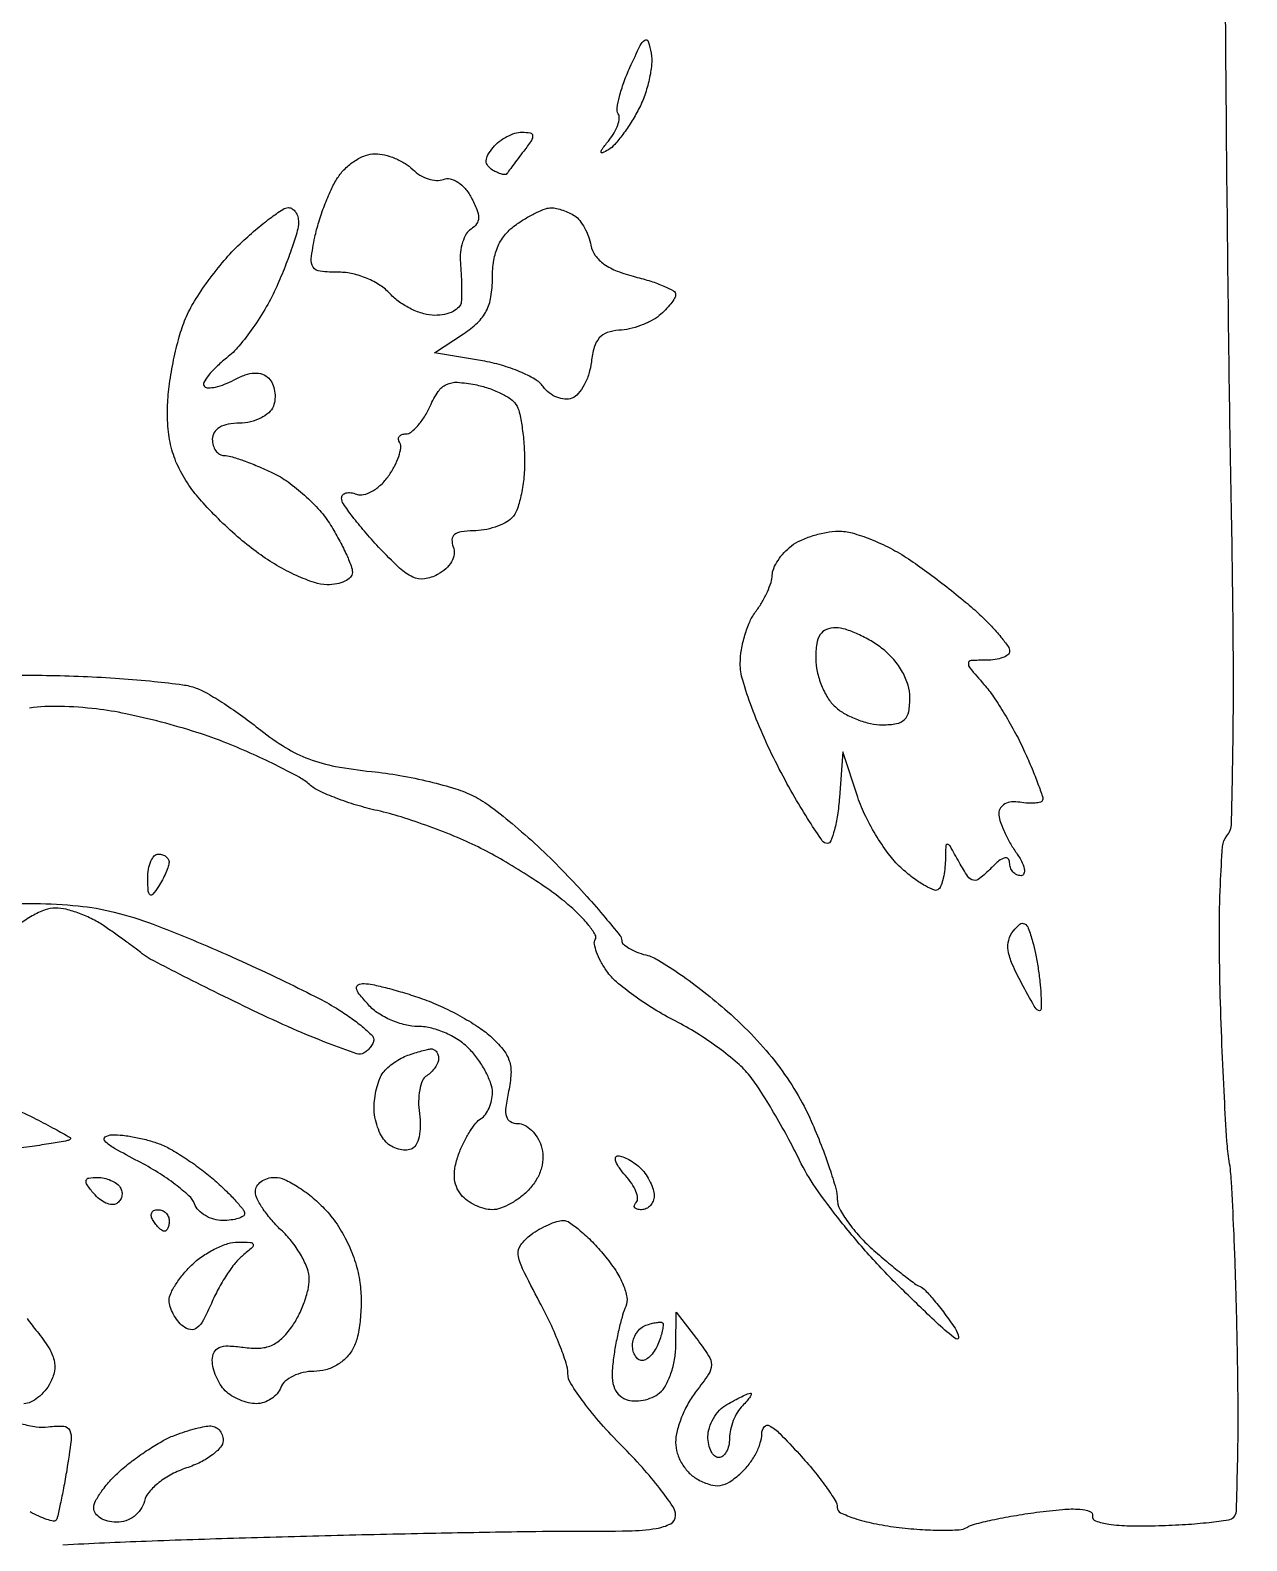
# Model space of a CAD drawing. Extents: x 0 to 102, y 0 to 135.
# Drawn here: x 9.99 to 19.54, y 74.05 to 85.91 of the extents above; entities that cross this region are included whole.
import ezdxf

# ---------------------------------------------------------------- set-up
doc = ezdxf.new("R2010")
doc.units = 0
doc.header["$MEASUREMENT"] = 0

msp = doc.modelspace()

# ---------------------------------------------------------------- linework, layer by layer
for points in [[(10.24832, 74.017699, -0.002862), (10.902245, 74.046217, -0.00206), (11.6325, 74.070864, -0.001242), (12.402459, 74.091761, -0.001222), (13.176847, 74.108959, -0.0012), (13.855747, 74.120747, -0.004663), (14.27625, 74.123116, 0.005745), (14.690648, 74.126348, 0.034081), (14.906378, 74.145256, 0.080509), (15.020238, 74.182512, 0.280501), (15.0588, 74.245842, 0.149543), (15.037109, 74.316745, 0.015765), (14.934544, 74.458814, 0.018387), (14.797804, 74.623283, 0.013759), (14.6358, 74.794457, -0.015811), (14.473818, 74.967021, -0.02045), (14.337056, 75.135705, -0.018643), (14.23595, 75.282516, -0.142403), (14.2128, 75.362152, 0.079925), (14.199829, 75.44278, 0.014292), (14.147727, 75.586581, 0.015115), (14.076084, 75.75305, 0.013137), (13.991276, 75.922978, -0.007316), (13.856815, 76.184724, -0.082953), (13.823152, 76.29575, -0.195029), (13.843195, 76.372213, -0.074599), (13.922845, 76.451055, -0.027256), (13.988689, 76.4939, -0.025925), (14.059891, 76.530116, -0.026853), (14.126117, 76.555423, -0.077986), (14.1744, 76.563, -0.151276), (14.225894, 76.547055, -0.024594), (14.31023, 76.482979, -0.025203), (14.404917, 76.394893, -0.019816), (14.498539, 76.290587, -0.027864), (14.588144, 76.169262, -0.045835), (14.648008, 76.056706, -0.05742), (14.676015, 75.960216, -0.146854), (14.667117, 75.888737, 0.034537), (14.642537, 75.820643, 0.01115), (14.615462, 75.716808, 0.011059), (14.590408, 75.599639, 0.01219), (14.571453, 75.485208, 0.028437), (14.560471, 75.353074, 0.079939), (14.57278, 75.2614, 0.117553), (14.608983, 75.199192, 0.111284), (14.670022, 75.158493, 0.084214), (14.731791, 75.146077, 0.056271), (14.803832, 75.152003, 0.055022), (14.87467, 75.174261, 0.069701), (14.932977, 75.210294, 0.094879), (14.981411, 75.269112, 0.041655), (15.022392, 75.361767, 0.039249), (15.050664, 75.470353, 0.04231), (15.060681, 75.579309), (15.062562, 75.8439), (15.222276, 75.636076, -0.018792), (15.317938, 75.501412, -0.147207), (15.339499, 75.428567, -0.14762), (15.317242, 75.356019, -0.018931), (15.220395, 75.222817, 0.040083), (15.158533, 75.1297, 0.031143), (15.106268, 75.019826, 0.031982), (15.07032, 74.910542, 0.063549), (15.0588, 74.820268, 0.075037), (15.071536, 74.735881, 0.061151), (15.10898, 74.652422, 0.060924), (15.165683, 74.580197, 0.07316), (15.235038, 74.528834, 0.047905), (15.331434, 74.48857, 0.113902), (15.408448, 74.48293, 0.106797), (15.48325, 74.511644, 0.039085), (15.573438, 74.581269, 0.04788), (15.635493, 74.649292, 0.039679), (15.687965, 74.732148, 0.041299), (15.723943, 74.816615, 0.080202), (15.7356, 74.88882, -0.170871), (15.754788, 74.943328, -0.363009), (15.795692, 74.95151, -0.073702), (15.876126, 74.89085, -0.00865), (16.031296, 74.727658, -0.013679), (16.144567, 74.597345, -0.017958), (16.24025, 74.472075, -0.015597), (16.311815, 74.364067, -0.138316), (16.327396, 74.309698, 0.28946), (16.35333, 74.269033, 0.029842), (16.46393, 74.224873, 0.029848), (16.613848, 74.184905, 0.019144), (16.791627, 74.155744, 0.013227), (16.975888, 74.137658, 0.017037), (17.145892, 74.13131, 0.014913), (17.286265, 74.135041, 0.124938), (17.346304, 74.153942, -0.076178), (17.405673, 74.179149, -0.009204), (17.544294, 74.211758, -0.010767), (17.711637, 74.244132, -0.008672), (17.892734, 74.271915, -0.011689), (18.097173, 74.294805, -0.038581), (18.232661, 74.296295, -0.073273), (18.311302, 74.279335, -0.361774), (18.332106, 74.242819, 0.372271), (18.355015, 74.204284, 0.044397), (18.459557, 74.179481, 0.031329), (18.623269, 74.166095, 0.011852), (18.852889, 74.167189, 0.00868), (19.06237, 74.176794, 0.012488), (19.24729, 74.193139, 0.008292), (19.39958, 74.213006, 0.161147), (19.441463, 74.234063, 0.190954), (19.461822, 74.281158, 0.002104), (19.471214, 74.636045, 0.006186), (19.475297, 75.049354, 0.003945), (19.470306, 75.530074, 0.00274), (19.458543, 76.025174, 0.003448), (19.441976, 76.483504, 0.002758), (19.423315, 76.867621, 0.027263), (19.405802, 77.0283, -0.024594), (19.387905, 77.184743, -0.002977), (19.367554, 77.530612, -0.003531), (19.348708, 77.9422, -0.002901), (19.334241, 78.3819, -0.006632), (19.328101, 78.825963, -0.011114), (19.336188, 79.199124, -0.007439), (19.353852, 79.499327, -0.155065), (19.386947, 79.581868, 0.167903), (19.42347, 79.679998, 0.002428), (19.435306, 80.311222, 0.005671), (19.43734, 81.108511, 0.002504), (19.422797, 82.162168, -0.001431), (19.404458, 83.312055, -0.000766), (19.388049, 84.732272, -0.000763), (19.375736, 86.181547, -0.001193)], [(9.848233, 80.843124, -0.007906), (10.118068, 80.843139, -0.006514), (10.4058, 80.834854, -0.006881), (10.69353, 80.818846, -0.008287), (10.963367, 80.795607, -0.007225), (11.189387, 80.769057, -0.054063), (11.2941, 80.743498, -0.045832), (11.381034, 80.702674, -0.011804), (11.513002, 80.620993, -0.011915), (11.659729, 80.520252, -0.011865), (11.8017, 80.412498, 0.030209), (11.996842, 80.275367, 0.048823), (12.179047, 80.186319, 0.043978), (12.388307, 80.128603, 0.019727), (12.670972, 80.08826, -0.017952), (12.894229, 80.057203, -0.015492), (13.126043, 80.00898, -0.015764), (13.333584, 79.952076, -0.042923), (13.474672, 79.894917, -0.044243), (13.609076, 79.810812, -0.013283), (13.797826, 79.659999, -0.013202), (14.001585, 79.478712, -0.013955), (14.19165, 79.290155, -0.006394), (14.36185, 79.106976, -0.00957), (14.505331, 78.94231, -0.005062), (14.621527, 78.800803, -0.17098), (14.6358, 78.760285, 0.214758), (14.648355, 78.732402, 0.047618), (14.691715, 78.700824, 0.041381), (14.753258, 78.670976, 0.029622), (14.82615, 78.647656, -0.074587), (14.927003, 78.605099, -0.014506), (15.092955, 78.497033, -0.015121), (15.28064, 78.358322, -0.013476), (15.467122, 78.203263, -0.022982), (15.676687, 78.001449, -0.026635), (15.85616, 77.79053, -0.027879), (16.004977, 77.571137, -0.030983), (16.122772, 77.343951, -0.010893), (16.201266, 77.155465, -0.012576), (16.267573, 76.972494, -0.011686), (16.316, 76.815468, -0.069054), (16.3278, 76.730437, 0.123876), (16.3465, 76.656117, 0.031934), (16.412371, 76.550309, 0.030503), (16.505506, 76.43553, 0.026907), (16.615702, 76.327747, 0.006251), (16.731414, 76.228684, 0.007899), (16.840977, 76.140133, 0.006434), (16.93466, 76.068757, 0.061483), (16.978308, 76.044033, -0.107626), (17.017996, 76.016471, -0.012596), (17.089872, 75.935207, -0.014637), (17.171076, 75.83265, -0.011489), (17.253197, 75.717, -0.105775), (17.280963, 75.648228, -0.673517), (17.259174, 75.63462, -0.032239), (17.123027, 75.747359, -0.004153), (16.849633, 76.0095, -0.015747), (16.594437, 76.274469, -0.0156), (16.355592, 76.555789, -0.01639), (16.157356, 76.822071, -0.038057), (16.031348, 77.036594, 0.010554), (15.93632, 77.220866, 0.008889), (15.828175, 77.411952, 0.008992), (15.723214, 77.582854, 0.024446), (15.64096, 77.698648, 0.048097), (15.545163, 77.798909, 0.019276), (15.39669, 77.917384, 0.018864), (15.225737, 78.033643, 0.022623), (15.056343, 78.129345, -0.02054), (14.890374, 78.222202, -0.019528), (14.729683, 78.329846, -0.01991), (14.595312, 78.436102, -0.062803), (14.518317, 78.521028, -0.02822), (14.471685, 78.59631, -0.037179), (14.438482, 78.6699, -0.040766), (14.42132, 78.73239, -0.18717), (14.428055, 78.768676, 0.281752), (14.428215, 78.805915, 0.031117), (14.377435, 78.879011, 0.030655), (14.300105, 78.965304, 0.019834), (14.200967, 79.055675, 0.022104), (14.070336, 79.156079, 0.010533), (13.894183, 79.274033, 0.010418), (13.704623, 79.389769, 0.014571), (13.53025, 79.484614, 0.018234), (13.345773, 79.569791, 0.011521), (13.124985, 79.656204, 0.011568), (12.903787, 79.731199, 0.020824), (12.718827, 79.780819, -0.017942), (12.553685, 79.824105, -0.018525), (12.39385, 79.878721, -0.018598), (12.259361, 79.936139, -0.071701), (12.183766, 79.986083, 0.056048), (12.103662, 80.042672, 0.00987), (11.940266, 80.128427, 0.010586), (11.743647, 80.221569, 0.009342), (11.534949, 80.310433, 0.019343), (11.29913, 80.395228, 0.012429), (11.019834, 80.476039, 0.012493), (10.742108, 80.541596, 0.022823), (10.512354, 80.578952, 0.022831), (10.225696, 80.59902, 0.039038), (9.986314, 80.586129, 0.033981)], [(9.668612, 79.051178, -0.00687), (10.030035, 79.052053, -0.022066), (10.367434, 79.033327, -0.035752), (10.650438, 78.984443, -0.029938), (10.956561, 78.888952, -0.010853), (11.3787, 78.718414, -0.005578), (11.690288, 78.580462, -0.005677), (11.996898, 78.436375, -0.005531), (12.260546, 78.305185, -0.023269), (12.414003, 78.217461, -0.01401), (12.519008, 78.146566, -0.019974), (12.607754, 78.077429, -0.01642), (12.675287, 78.016431, -0.198924), (12.688953, 77.985043, -0.108467), (12.683758, 77.959176, -0.052326), (12.666917, 77.929681, -0.048397), (12.642047, 77.901332, -0.050143), (12.612466, 77.878667, -0.226213), (12.554815, 77.872379, -0.007057), (12.325758, 77.9561, -0.012508), (12.05354, 78.067852, -0.008187), (11.745316, 78.209558, -0.002707), (11.436666, 78.359691, -0.003796), (11.162798, 78.497337, -0.00228), (10.933774, 78.615953, -0.050334), (10.8711, 78.657286, 0.010686), (10.82508, 78.693168, 0.002815), (10.749906, 78.748583, 0.002856), (10.663613, 78.810696, 0.002928), (10.577326, 78.871302, 0.034373), (10.484186, 78.926848, 0.027608), (10.37733, 78.973778, 0.028396), (10.273295, 79.00617, 0.061343), (10.190223, 79.0164, 0.089717), (10.107902, 79.001509, 0.038462), (10.006194, 78.954272, 0.036458), (9.902766, 78.885832, 0.039811)], [(9.85755, 77.446854, -0.005609), (10.037622, 77.359181, -0.009739), (10.184832, 77.281831, -0.004164), (10.304172, 77.214827, -0.522712), (10.305451, 77.200262, -0.130528), (10.283131, 77.189877, -0.002496), (10.15623, 77.167977, -0.00587), (10.006885, 77.144769, -0.003877), (9.83475, 77.121447, -0.008488)], [(9.966351, 75.79441, 0.008865), (10.045946, 75.690389, -0.025298), (10.137149, 75.562717, -0.080101), (10.178875, 75.466672, -0.110238), (10.181497, 75.380444, -0.075695), (10.148719, 75.28787, -0.051883), (10.106497, 75.225496, -0.050892), (10.05209, 75.172702, -0.055364), (9.994297, 75.136626, -0.112326), (9.942321, 75.1248, -0.115398)], [(9.922175, 74.967774, 0.03442), (10.038684, 74.943438, 0.066951), (10.133525, 74.943115, -0.044121), (10.254017, 74.948193, -0.288387), (10.301515, 74.915164, -0.133629), (10.312321, 74.836187, -0.008522), (10.277886, 74.603238, -0.005133), (10.252818, 74.460683, -0.007547), (10.227618, 74.336003, -0.003997), (10.203983, 74.231545, -0.127168), (10.191881, 74.208496, -0.270347), (10.172757, 74.202449, -0.024039), (10.122119, 74.216457, -0.02619), (10.059499, 74.240767, -0.01718), (9.990046, 74.274922, -0.047243)]]:
    msp.add_lwpolyline(points, format="xyb")
for points in [[(14.867128, 85.726676, -0.068977), (14.870482, 85.637922, -0.030328), (14.851642, 85.521626, -0.029298), (14.816334, 85.398756, -0.034726), (14.768435, 85.287891, -0.02041), (14.710305, 85.185906, -0.020773), (14.644371, 85.089617, -0.021082), (14.580261, 85.011003, -0.07601), (14.530652, 84.969825, -0.026338), (14.484547, 84.945328, -0.577474), (14.474454, 84.952406, -0.141373), (14.484262, 84.977758, -0.007801), (14.537333, 85.045354, 0.039325), (14.577492, 85.103728, 0.048576), (14.604819, 85.163803, 0.056287), (14.616539, 85.216866, 0.166128), (14.608344, 85.252782, -0.1779), (14.59953, 85.295938, -0.02436), (14.618038, 85.387536, -0.025503), (14.652095, 85.497995, -0.019018), (14.700355, 85.616038, -0.006089), (14.781023, 85.78814, -0.134443), (14.817119, 85.829481, -0.498342), (14.844167, 85.819946, -0.03295)], [(13.852818, 85.1076, -0.045321), (13.916687, 85.101799, -0.336437), (13.936009, 85.080662, -0.173213), (13.926251, 85.042695, -0.014681), (13.866398, 84.95955, 0.001711), (13.821662, 84.900687, 0.002205), (13.780987, 84.846288, 0.001678), (13.747254, 84.800435, 0.019317), (13.734768, 84.781879, -0.26393), (13.721254, 84.774478, -0.058636), (13.694124, 84.778085, -0.046351), (13.659594, 84.790376, -0.029755), (13.622121, 84.81056, -0.088781), (13.584121, 84.844612, -0.17414), (13.571578, 84.882691, -0.127951), (13.584861, 84.928687, -0.039287), (13.626851, 84.988232, -0.05497), (13.674124, 85.033911, -0.043131), (13.734094, 85.072536, -0.044429), (13.797, 85.098924, -0.077252)], [(12.697993, 84.9384, -0.059555), (12.773367, 84.92939, -0.039033), (12.856602, 84.902179, -0.039002), (12.934703, 84.862314, -0.058937), (12.994591, 84.815095, 0.060714), (13.050526, 84.771313, 0.057566), (13.116327, 84.741307, 0.062028), (13.181626, 84.728821, 0.108281), (13.23586, 84.737056, -0.148188), (13.289364, 84.740924, -0.08856), (13.348629, 84.715957, -0.07248), (13.40602, 84.665612, -0.053703), (13.453646, 84.595803, -0.026091), (13.498562, 84.500203, -0.098153), (13.5111, 84.435492, -0.154522), (13.495612, 84.387294, -0.100254), (13.452575, 84.346926, 0.122892), (13.415109, 84.308494, 0.055147), (13.38629, 84.243598, 0.049917), (13.369611, 84.164566, 0.04801), (13.368605, 84.082735, -0.007821), (13.374397, 83.997706, -0.00695), (13.377807, 83.909125, -0.006993), (13.378651, 83.829341, -0.021234), (13.376164, 83.77515, -0.171943), (13.357686, 83.734739, -0.08282), (13.311274, 83.700464, -0.066892), (13.245004, 83.677227, -0.05096), (13.168412, 83.6694, -0.070292), (13.081271, 83.681712, -0.042002), (12.98332, 83.719102, -0.041195), (12.890107, 83.773838, -0.05554), (12.8169, 83.8386, 0.065035), (12.739358, 83.904624, 0.043969), (12.636636, 83.959096, 0.043364), (12.523932, 83.995574, 0.056648), (12.416366, 84.0078, -0.024793), (12.26798, 84.015162, -0.220145), (12.213017, 84.047554, -0.187324), (12.197173, 84.113866, -0.017434), (12.226283, 84.28275, -0.023423), (12.257018, 84.401933, -0.016478), (12.30218, 84.532849, -0.016672), (12.353821, 84.655514, -0.033192), (12.404155, 84.74805, -0.058132), (12.463116, 84.820863, -0.049833), (12.540195, 84.882485, -0.052286), (12.622821, 84.924493, -0.091725)], [(12.019224, 84.5154, -0.146157), (12.049189, 84.50645, -0.099193), (12.074718, 84.481282, -0.083127), (12.091926, 84.443655, -0.065859), (12.0978, 84.399254, -0.071203), (12.088219, 84.332313, -0.010897), (12.047538, 84.2036, -0.011995), (11.992205, 84.052907, -0.010145), (11.926694, 83.896295, -0.026965), (11.84487, 83.735367, -0.021707), (11.740489, 83.571695, -0.022216), (11.630523, 83.428695, -0.051123), (11.533079, 83.334456, 0.022488), (11.451239, 83.263901, 0.037577), (11.390023, 83.196753, 0.045156), (11.354035, 83.141081, 0.328341), (11.358539, 83.111461, 0.208334), (11.389168, 83.099418, 0.045074), (11.446917, 83.106749, 0.039854), (11.517484, 83.128271, 0.028935), (11.592037, 83.162783, -0.035929), (11.680163, 83.202092, -0.075572), (11.753483, 83.216717, -0.099731), (11.814142, 83.207377, -0.108881), (11.864316, 83.175324, -0.093282), (11.893715, 83.132294, -0.06289), (11.910638, 83.075109, -0.060683), (11.913174, 83.013151, -0.071644), (11.900189, 82.955987, -0.120933), (11.864941, 82.905243, -0.064875), (11.801348, 82.862347, -0.058696), (11.720837, 82.833269, -0.057398), (11.635155, 82.8234, 0.046062), (11.545416, 82.815115, 0.08793), (11.477843, 82.789717, 0.119192), (11.436173, 82.749134, 0.141262), (11.421, 82.6965, 0.07159), (11.427979, 82.648005, 0.086814), (11.448308, 82.606877, 0.100365), (11.478513, 82.579381, 0.135423), (11.513964, 82.5696, -0.073768), (11.566611, 82.56179, -0.012366), (11.663751, 82.529677, -0.013308), (11.776864, 82.485725, -0.011459), (11.893331, 82.433693, -0.045057), (12.015434, 82.361638, -0.027597), (12.145697, 82.256655, -0.027543), (12.264144, 82.137446, -0.043413), (12.350266, 82.021858, -0.014182), (12.415555, 81.909194, -0.016676), (12.470706, 81.798852, -0.015714), (12.510906, 81.703429, -0.092084), (12.5208, 81.650164, -0.196948), (12.505808, 81.613581, -0.086228), (12.462401, 81.582531, -0.066149), (12.398087, 81.561447, -0.046204), (12.321993, 81.5544, -0.081924), (12.222724, 81.570775, -0.02545), (12.081718, 81.626744, -0.024685), (11.927969, 81.706417, -0.024867), (11.783211, 81.800677, -0.021099), (11.63888, 81.914813, -0.014867), (11.486223, 82.054491, -0.015037), (11.347969, 82.197079, -0.030288), (11.249602, 82.318887, -0.038091), (11.160557, 82.466554, -0.049001), (11.103476, 82.614352, -0.046723), (11.07452, 82.775991, -0.030432), (11.070149, 82.965695, -0.025115), (11.084766, 83.131318, -0.016634), (11.117354, 83.319462, -0.016758), (11.16135, 83.500589, -0.031005), (11.210936, 83.643585, -0.039), (11.280898, 83.780048, -0.01954), (11.388933, 83.941132, -0.019274), (11.514362, 84.099974, -0.026938), (11.639095, 84.231, -0.012063), (11.760326, 84.339931, -0.016391), (11.875148, 84.431857, -0.013293), (11.973712, 84.501591, -0.148364)], [(14.083574, 84.514105, -0.05338), (14.123747, 84.509197, -0.026436), (14.173155, 84.494932, -0.02589), (14.223354, 84.474548, -0.034332), (14.266463, 84.450655, -0.084077), (14.305554, 84.414781, -0.038982), (14.343589, 84.357055, -0.037178), (14.374998, 84.288634, -0.04254), (14.394262, 84.2193, 0.110464), (14.428366, 84.139968, 0.081847), (14.496347, 84.072527, 0.062394), (14.600317, 84.016607, 0.031509), (14.742448, 83.971729, -0.016563), (14.863676, 83.937399, -0.025362), (14.965872, 83.898955, -0.022777), (15.042669, 83.861281, -0.27385), (15.0588, 83.834038, -0.134698), (15.050647, 83.804325, -0.030803), (15.021075, 83.760834, -0.029704), (14.979535, 83.713293, -0.025143), (14.930375, 83.668135, -0.054364), (14.867528, 83.626589, -0.03117), (14.784208, 83.590062, -0.030798), (14.694821, 83.563459, -0.04435), (14.613125, 83.552026, 0.070864), (14.521998, 83.534321, 0.130492), (14.459783, 83.492402, 0.109895), (14.419954, 83.419403, 0.041618), (14.397049, 83.304853, -0.045612), (14.377375, 83.210391, -0.048277), (14.341124, 83.122941, -0.053463), (14.29478, 83.054657, -0.125982), (14.244934, 83.019293, -0.112614), (14.189586, 83.011373, -0.074703), (14.126879, 83.02614, -0.069156), (14.066602, 83.060533, -0.070347), (14.018385, 83.109888, 0.103188), (13.954203, 83.167544, 0.031207), (13.836439, 83.226454, 0.029796), (13.692764, 83.277579, 0.028439), (13.541786, 83.312203), (13.166873, 83.376007), (13.393736, 83.524654, 0.045813), (13.50338, 83.611805, 0.082618), (13.572002, 83.703442, 0.079664), (13.608746, 83.814723, 0.040002), (13.6206, 83.962653, -0.039479), (13.631616, 84.101957, -0.065633), (13.66512, 84.214677, -0.072828), (13.723479, 84.306656, -0.062329), (13.808624, 84.383703, -0.020113), (13.886987, 84.434018, -0.021933), (13.966951, 84.476333, -0.022054), (14.038075, 84.5063, -0.092653)], [(13.485206, 83.125429, -0.031251), (13.587258, 83.098294, -0.032274), (13.684004, 83.058878, -0.034105), (13.762721, 83.01385, -0.104665), (13.805449, 82.970176, -0.085182), (13.831241, 82.908472, -0.01895), (13.852696, 82.795742, -0.019154), (13.867732, 82.661904, -0.017449), (13.873105, 82.52307, -0.027051), (13.866125, 82.384459, -0.029394), (13.844198, 82.251266, -0.030687), (13.811978, 82.140592, -0.110636), (13.77288, 82.07892, -0.078124), (13.719401, 82.039971, -0.03811), (13.641365, 82.007221, -0.03661), (13.553142, 81.984884, -0.043727), (13.467729, 81.9774, 0.034885), (13.374924, 81.970917, 0.135877), (13.32262, 81.94821, 0.215999), (13.302892, 81.90895, 0.102), (13.312298, 81.851791, -0.123715), (13.319192, 81.794728, -0.097866), (13.299512, 81.735551, -0.082465), (13.25463, 81.680133, -0.058594), (13.188898, 81.634343, -0.088987), (13.086024, 81.600948, -0.144496), (12.995843, 81.614634, -0.079923), (12.891999, 81.685242, -0.014506), (12.726749, 81.850576, -0.011417), (12.615457, 81.974112, -0.015682), (12.521549, 82.090453, -0.012344), (12.449891, 82.19018, -0.150719), (12.4362, 82.234569, -0.185511), (12.445848, 82.259677, -0.146961), (12.470898, 82.274873, -0.099698), (12.509091, 82.276964, -0.055647), (12.554322, 82.265162, 0.152754), (12.609253, 82.261683, 0.070169), (12.676565, 82.288571, 0.059803), (12.745285, 82.339694, 0.050222), (12.804594, 82.408504, 0.030958), (12.85197, 82.48593, 0.039752), (12.885069, 82.562554, 0.044347), (12.901103, 82.628172, 0.177994), (12.892979, 82.667987, -0.107371), (12.883448, 82.694961, -0.181441), (12.888921, 82.717999, -0.162485), (12.908997, 82.733465, -0.083761), (12.940621, 82.7388, 0.169673), (12.982523, 82.753441, 0.045151), (13.034448, 82.803044, 0.040435), (13.086812, 82.873787, 0.032223), (13.131675, 82.957503, -0.040291), (13.19527, 83.071713, -0.135507), (13.2594, 83.12715, -0.127223), (13.345382, 83.143718, -0.03368)], [(16.337144, 81.974709, -0.071037), (16.444638, 81.960694, -0.026266), (16.589776, 81.91195, -0.0254), (16.744846, 81.841334, -0.027873), (16.887044, 81.757282, -0.010904), (17.030014, 81.657064, -0.007502), (17.187781, 81.537578, -0.007567), (17.336204, 81.417963, -0.015266), (17.44875, 81.318454, -0.014545), (17.537851, 81.22967, -0.019435), (17.613059, 81.143788, -0.016951), (17.669285, 81.069282, -0.154351), (17.6814, 81.030972, -0.237159), (17.668149, 81.004606, -0.070514), (17.627366, 80.982402, -0.053939), (17.567905, 80.967219, -0.035573), (17.497453, 80.9622, 0.01418), (17.378796, 80.958834, 0.371222), (17.357507, 80.938289, 0.199719), (17.368931, 80.901617, 0.005483), (17.479841, 80.77185, -0.030517), (17.554421, 80.675189, -0.013129), (17.642326, 80.53801, -0.012934), (17.728567, 80.386605, -0.01668), (17.799405, 80.2431, -0.007244), (17.857203, 80.11037, -0.010568), (17.903933, 79.991679, -0.00636), (17.939492, 79.891544, -0.155529), (17.940072, 79.8624, -0.262072), (17.924871, 79.847675, -0.042059), (17.882627, 79.840301, -0.037285), (17.826419, 79.839501, -0.024605), (17.762155, 79.846568, 0.061793), (17.697004, 79.848868, 0.099287), (17.643855, 79.833235, 0.127228), (17.609457, 79.802011, 0.146181), (17.5968, 79.759642, 0.077857), (17.60562, 79.703345, 0.025287), (17.635486, 79.624325, 0.024513), (17.678091, 79.538536, 0.025269), (17.728497, 79.458224, -0.029426), (17.773592, 79.385031, -0.068119), (17.796119, 79.324691, -0.143156), (17.793691, 79.286258, -0.315737), (17.770797, 79.2702, -0.114159), (17.736696, 79.278089, -0.100337), (17.70766, 79.300377, -0.093785), (17.688176, 79.333701, -0.085728), (17.6814, 79.372929, 0.193516), (17.669454, 79.402638, 0.279481), (17.64282, 79.409756, 0.100221), (17.597836, 79.386124, 0.025486), (17.536342, 79.330599, -0.02199), (17.445344, 79.247271, -0.22263), (17.397016, 79.23445, -0.205482), (17.353904, 79.262948, -0.018593), (17.28554, 79.375921, 0.003398), (17.21361, 79.503373, 0.234403), (17.193697, 79.516698, 0.439726), (17.180254, 79.50539, 0.006473), (17.176798, 79.39005, -0.025425), (17.171963, 79.318903, -0.027941), (17.159963, 79.250856, -0.028936), (17.143246, 79.194482, -0.11026), (17.123699, 79.163699, -0.295123), (17.090404, 79.156552, -0.036415), (17.019739, 79.189415, -0.033638), (16.933242, 79.245513, -0.021307), (16.840151, 79.321599, -0.046896), (16.742221, 79.426877, -0.024968), (16.640843, 79.573295, -0.024628), (16.551405, 79.734538, -0.034937), (16.489473, 79.88635), (16.372242, 80.2431), (16.345157, 79.88355, -0.018008), (16.329769, 79.745743, -0.028655), (16.305684, 79.629618, -0.028026), (16.277334, 79.543446, -0.308493), (16.248815, 79.524, -0.246739), (16.210678, 79.54404, -0.007722), (16.109845, 79.69538, -0.013417), (15.995488, 79.88382, -0.008697), (15.872979, 80.107421, -0.015693), (15.755623, 80.348859, -0.016793), (15.656458, 80.591845, -0.016576), (15.585477, 80.805503, -0.072023), (15.5664, 80.937252, -0.042654), (15.575491, 81.043624, -0.030815), (15.602887, 81.159518, -0.031348), (15.64298, 81.267207, -0.05718), (15.690609, 81.34788, 0.029467), (15.738348, 81.419389, 0.026656), (15.779123, 81.498398, 0.027623), (15.807937, 81.573154, 0.072573), (15.817509, 81.629673, -0.096076), (15.829077, 81.682788, -0.043585), (15.862899, 81.745723, -0.041003), (15.911406, 81.80794, -0.044363), (15.96825, 81.859633, -0.055992), (16.040887, 81.902921, -0.030807), (16.137683, 81.939796, -0.030313), (16.241747, 81.965458, -0.042272)], [(16.316391, 81.216, 0.093134), (16.242366, 81.202091, 0.156008), (16.193616, 81.162589, 0.11085), (16.166618, 81.090754, 0.034687), (16.1586, 80.975312, 0.055405), (16.169985, 80.872885, 0.041175), (16.204046, 80.764198, 0.041998), (16.254043, 80.665759, 0.070451), (16.313311, 80.594612, 0.057287), (16.388261, 80.540978, 0.036271), (16.485854, 80.495729, 0.036136), (16.589639, 80.464825, 0.054344), (16.683436, 80.4546, 0.043727), (16.793722, 80.464263, 0.152813), (16.856378, 80.49673, 0.153982), (16.889076, 80.558946, 0.044608), (16.89885, 80.668278, 0.074902), (16.88409, 80.766256, 0.052479), (16.840151, 80.869058, 0.049566), (16.772304, 80.966584, 0.049391), (16.686516, 81.048978, 0.03189), (16.593629, 81.112902, 0.028783), (16.490204, 81.166937, 0.02994), (16.391753, 81.204449, 0.076191)], [(10.998, 79.4394, -0.073605), (11.030229, 79.43463, -0.089496), (11.057368, 79.420762, -0.102891), (11.075264, 79.400142, -0.133323), (11.081305, 79.37595, -0.077483), (11.075521, 79.343255, -0.020703), (11.056299, 79.293862, -0.02047), (11.029486, 79.23884, -0.019837), (10.998, 79.1856, -0.023197), (10.953966, 79.123936, -0.409657), (10.931872, 79.121122, -0.220444), (10.917666, 79.14802, -0.011293), (10.914695, 79.24905, -0.042523), (10.920405, 79.321925, -0.062416), (10.938632, 79.383485, -0.082215), (10.965752, 79.425189, -0.210568)], [(17.861845, 78.752679, -0.018369), (17.884112, 78.660284, -0.010844), (17.904218, 78.548573, -0.010842), (17.919474, 78.436, -0.018231), (17.926767, 78.34092, -0.015911), (17.927744, 78.222928, -0.564937), (17.908205, 78.211773, -0.138218), (17.875161, 78.244751, -0.003748), (17.775415, 78.42552, -0.020373), (17.702006, 78.575196, -0.064804), (17.670657, 78.681879, -0.100791), (17.674358, 78.764966, -0.109422), (17.710493, 78.837279, -0.050455), (17.762165, 78.889282, -0.308643), (17.797913, 78.892474, -0.179417), (17.828201, 78.856953, -0.019443)], [(12.613438, 78.422926, -0.050915), (12.679674, 78.415446, -0.01003), (12.796191, 78.38764, -0.010538), (12.931169, 78.349499, -0.00961), (13.068662, 78.304592, -0.024126), (13.212026, 78.246807, -0.017839), (13.364728, 78.169802, -0.018117), (13.50404, 78.086489, -0.038135), (13.60421, 78.010113, -0.038809), (13.701742, 77.90863, -0.092069), (13.752165, 77.817278, -0.093551), (13.765991, 77.714845, -0.040977), (13.747576, 77.578546, 0.021551), (13.72538, 77.45161, 0.101963), (13.730754, 77.378341, 0.201024), (13.762005, 77.339152, 0.125869), (13.819677, 77.3244, -0.121028), (13.872736, 77.311366, -0.070252), (13.926361, 77.272917, -0.063555), (13.972413, 77.216148, -0.061897), (14.003224, 77.149137, -0.073721), (14.01696, 77.064108, -0.069728), (14.005908, 76.977033, -0.065234), (13.970135, 76.891413, -0.052427), (13.911213, 76.810737, -0.043555), (13.84396, 76.748313, -0.038423), (13.764137, 76.695522, -0.040397), (13.684273, 76.659208, -0.086717), (13.617847, 76.6476, -0.067649), (13.554958, 76.656148, -0.044536), (13.486497, 76.681854, -0.044272), (13.423098, 76.719573, -0.063307), (13.37534, 76.76421, -0.082621), (13.33734, 76.829386, -0.079126), (13.321749, 76.904347, -0.065966), (13.329164, 76.991787, -0.036762), (13.359763, 77.094392, -0.025239), (13.397454, 77.180221, -0.025481), (13.443495, 77.261533, -0.026311), (13.490756, 77.327907, -0.086678), (13.530782, 77.363475, 0.098471), (13.565191, 77.395523, 0.052406), (13.594216, 77.446229, 0.049289), (13.613938, 77.506413, 0.054597), (13.6206, 77.567241, 0.0853), (13.608593, 77.637112, 0.034282), (13.569929, 77.726334, 0.032676), (13.514117, 77.81886, 0.035494), (13.448104, 77.900648, 0.056148), (13.363433, 77.973218, 0.043061), (13.257027, 78.032786, 0.043547), (13.143645, 78.072542, 0.062632), (13.038216, 78.0858, -0.060559), (12.936099, 78.098214, -0.041753), (12.825578, 78.135503, -0.041986), (12.723699, 78.190208, -0.064723), (12.6477, 78.255, -0.015379), (12.575054, 78.340412, -0.118749), (12.552975, 78.387597, -0.354752), (12.566455, 78.413458, -0.105178)], [(13.13415, 77.909921, -0.127909), (13.158329, 77.906278, -0.113177), (13.178962, 77.891253, -0.099882), (13.192808, 77.866896, -0.079619), (13.1976, 77.836993, -0.096541), (13.190843, 77.802324, -0.052634), (13.17036, 77.763935, -0.049695), (13.140339, 77.727902, -0.055882), (13.104868, 77.700074, 0.155968), (13.071686, 77.661295, 0.052012), (13.049747, 77.588941, 0.045802), (13.04077, 77.498503, 0.0383), (13.04744, 77.402227, -0.038207), (13.054242, 77.3043, -0.056416), (13.043962, 77.218857, -0.071068), (13.018934, 77.155153, -0.173753), (12.98128, 77.122757, -0.098646), (12.935432, 77.114899, -0.062776), (12.881743, 77.123139, -0.059665), (12.828762, 77.145343, -0.067437), (12.784909, 77.178731, -0.073448), (12.748614, 77.227604, -0.039138), (12.71826, 77.296706, -0.037925), (12.697789, 77.373704, -0.047913), (12.691295, 77.44707, -0.030791), (12.696359, 77.520297, -0.025792), (12.710468, 77.596893, -0.026576), (12.730769, 77.665704, -0.062284), (12.754745, 77.713565, -0.055286), (12.787678, 77.75272, -0.029751), (12.835919, 77.793482, -0.02924), (12.89066, 77.82963, -0.040378), (12.9438, 77.854936, -0.010612), (12.997039, 77.873918, -0.010018), (13.052062, 77.891014, -0.010028), (13.101382, 77.904195, -0.034069)], [(10.632943, 77.235861, -0.034814), (10.717842, 77.231758, -0.018944), (10.821021, 77.215554, -0.018793), (10.92518, 77.191029, -0.028212), (11.013643, 77.161199, -0.035801), (11.105096, 77.116659, -0.015451), (11.220308, 77.045118, -0.015197), (11.338734, 76.961112, -0.019457), (11.44215, 76.876406, -0.012001), (11.531271, 76.793517, -0.016824), (11.606459, 76.715036, -0.013142), (11.663981, 76.6473, -0.17108), (11.6748, 76.616607, -0.264934), (11.663043, 76.595977, -0.058189), (11.624318, 76.578747, -0.046079), (11.568787, 76.566895, -0.029554), (11.502945, 76.563, -0.06989), (11.4335, 76.572755, -0.063263), (11.366851, 76.601364, -0.066792), (11.312935, 76.643659, -0.101799), (11.280974, 76.6936, 0.11713), (11.237922, 76.756582, 0.022421), (11.130612, 76.84572, 0.022787), (10.992989, 76.940432, 0.019247), (10.839479, 77.028061, -0.008333), (10.653262, 77.129037, -0.068835), (10.576837, 77.187256, -0.470382), (10.579926, 77.219002, -0.144274)], [(14.605768, 77.0706, -0.091668), (14.643873, 77.063555, -0.035624), (14.692649, 77.040779, -0.033778), (14.74327, 77.007929, -0.035578), (14.78808, 76.96908, -0.047088), (14.826935, 76.922126, -0.037433), (14.859779, 76.865075, -0.038655), (14.882301, 76.807049, -0.073375), (14.8896, 76.75758, -0.088524), (14.882107, 76.715589, -0.094838), (14.860607, 76.679907, -0.099978), (14.828553, 76.656036, -0.110651), (14.7909, 76.6476, -0.058615), (14.756988, 76.651589, -0.175975), (14.737815, 76.664222, -0.251921), (14.735099, 76.68266, -0.109963), (14.748785, 76.704185, 0.225806), (14.760435, 76.736992, 0.068493), (14.747565, 76.789654, 0.053499), (14.714722, 76.852224, 0.036341), (14.665173, 76.915685, -0.027201), (14.616904, 76.975231, -0.065246), (14.589891, 77.025094, -0.153811), (14.587964, 77.056689, -0.344343)], [(10.517348, 76.9014, -0.053722), (10.571552, 76.895559, -0.048999), (10.625059, 76.878266, -0.052232), (10.670033, 76.85282, -0.09982), (10.698287, 76.822646, -0.095973), (10.711041, 76.788987, -0.097171), (10.710222, 76.753156, -0.098633), (10.695996, 76.720715, -0.102191), (10.670566, 76.696677, -0.16352), (10.633552, 76.688034, -0.079103), (10.585902, 76.700335, -0.065296), (10.535281, 76.730743, -0.05173), (10.489627, 76.775431, -0.020503), (10.438021, 76.843073, -0.209835), (10.431283, 76.876824, -0.309419), (10.452094, 76.896369, -0.038489)], [(11.912772, 76.9014, -0.108028), (11.987552, 76.885053, -0.033061), (12.089862, 76.829619, -0.031374), (12.199357, 76.750559, -0.029688), (12.300256, 76.65704, -0.042462), (12.400144, 76.533292, -0.03644), (12.483524, 76.388134, -0.036434), (12.544959, 76.232382, -0.04241), (12.579388, 76.077035, -0.031168), (12.589476, 75.935219, -0.02727), (12.582665, 75.786702, -0.028238), (12.561528, 75.653015, -0.069643), (12.527327, 75.559996, -0.069755), (12.472868, 75.485411, -0.067338), (12.399401, 75.42764, -0.066742), (12.312588, 75.391079, -0.066426), (12.219068, 75.3786, 0.055757), (12.134685, 75.369161, 0.057928), (12.055619, 75.341323, 0.06438), (11.993354, 75.300276, 0.12387), (11.959194, 75.2517, -0.088829), (11.929875, 75.203187, -0.066547), (11.882729, 75.162077, -0.065612), (11.825662, 75.134287, -0.080708), (11.767269, 75.1248, -0.059364), (11.704999, 75.132219, -0.039024), (11.636292, 75.154621, -0.039012), (11.571867, 75.187443, -0.059128), (11.52252, 75.22632, -0.05718), (11.483648, 75.275269, -0.038888), (11.450822, 75.338447, -0.039099), (11.428406, 75.405349, -0.061361), (11.421, 75.465468, -0.11162), (11.435195, 75.528262, -0.18444), (11.474058, 75.565301, -0.10886), (11.545483, 75.578278, -0.027154), (11.664351, 75.567379, 0.046038), (11.788435, 75.560708, 0.090347), (11.884652, 75.582072, 0.091807), (11.966162, 75.635685, 0.048759), (12.045051, 75.727756, 0.036527), (12.097635, 75.81588, 0.028266), (12.142054, 75.918513, 0.028974), (12.172651, 76.019568, 0.059086), (12.1824, 76.101777, 0.089717), (12.167509, 76.184098, 0.038462), (12.120272, 76.285806, 0.036458), (12.051832, 76.389234, 0.039811), (11.9709, 76.4784, -0.025743), (11.889946, 76.562703, -0.029061), (11.821528, 76.651673, -0.030188), (11.773046, 76.73309, -0.119751), (11.7594, 76.789247, -0.135663), (11.771222, 76.832015, -0.100347), (11.804453, 76.868455, -0.086732), (11.85416, 76.892981, -0.071453)], [(10.993007, 76.6476, -0.093332), (11.027207, 76.64116, -0.09642), (11.056282, 76.622749, -0.099167), (11.075742, 76.59528, -0.105053), (11.0826, 76.563, -0.042167), (11.079864, 76.530611, -0.061769), (11.071641, 76.503251, -0.081139), (11.059559, 76.484699, -0.210953), (11.045293, 76.4784, -0.151918), (11.027465, 76.483945, -0.038439), (11.003586, 76.503251, -0.035638), (10.978457, 76.530617, -0.029505), (10.9557, 76.563, -0.082592), (10.942459, 76.595326, -0.161196), (10.945091, 76.622749, -0.182303), (10.962979, 76.640977, -0.108972)], [(11.622322, 76.3938, -0.012465), (11.720028, 76.391364, -0.303899), (11.74078, 76.375916, -0.305419), (11.734344, 76.350923, -0.012544), (11.659827, 76.28805, 0.057316), (11.601253, 76.228904, 0.021532), (11.533113, 76.134054, 0.020996), (11.467114, 76.023431, 0.023939), (11.413701, 75.912309, -0.021059), (11.352223, 75.782502, -0.101987), (11.300729, 75.719817, -0.212927), (11.248962, 75.706032, -0.13414), (11.191043, 75.732318, -0.054104), (11.149546, 75.775116, -0.04296), (11.114455, 75.829146, -0.044361), (11.090472, 75.885639, -0.07836), (11.0826, 75.935563, -0.110717), (11.09497, 75.990743, -0.033481), (11.136988, 76.066213, -0.031727), (11.196893, 76.146943, -0.029748), (11.267752, 76.221304, -0.040086), (11.351097, 76.28732, -0.034259), (11.448282, 76.343129, -0.035702), (11.544178, 76.381588, -0.077665)], [(14.955041, 75.759826, -0.251182), (14.96126, 75.745173, -0.024625), (14.955716, 75.70585, -0.026498), (14.943598, 75.65682, -0.017783), (14.92484, 75.602209, -0.044155), (14.898843, 75.549025, -0.051229), (14.864974, 75.504034, -0.058646), (14.828744, 75.473144, -0.14828), (14.795949, 75.4632, -0.156124), (14.767135, 75.472422, -0.097521), (14.742592, 75.498406, -0.079697), (14.726027, 75.53722, -0.061158), (14.7204, 75.58305, -0.080841), (14.728316, 75.631689, -0.067172), (14.751464, 75.678788, -0.068411), (14.785727, 75.717263, -0.091153), (14.82615, 75.740668, -0.020951), (14.868338, 75.75377, -0.027925), (14.907634, 75.761875, -0.027648), (14.939866, 75.764858, -0.180489)], [(15.64677, 75.206827, -0.512121), (15.652869, 75.199463, -0.078983), (15.643835, 75.178823, -0.037381), (15.619686, 75.146719, -0.016437), (15.58332, 75.10788, 0.062206), (15.544434, 75.057895, 0.039117), (15.511621, 74.991449, 0.038823), (15.489237, 74.919823, 0.056383), (15.4818, 74.85408, -0.053595), (15.475537, 74.795822, -0.073362), (15.456949, 74.746532, -0.093122), (15.429483, 74.713443, -0.17482), (15.3972, 74.7018, -0.187159), (15.3649, 74.71433, -0.089471), (15.337451, 74.750268, -0.069297), (15.318841, 74.803656, -0.049301), (15.3126, 74.866796, -0.07832), (15.323555, 74.936302, -0.055025), (15.35609, 75.008655, -0.054601), (15.404015, 75.072808, -0.0733), (15.46065, 75.118024, -0.009094), (15.520128, 75.151233, -0.011464), (15.576393, 75.17968, -0.009666), (15.624247, 75.201387, -0.084967)], [(11.39985, 74.950238, -0.114497), (11.440178, 74.94301, -0.105852), (11.474536, 74.918675, -0.098947), (11.497569, 74.880799, -0.087502), (11.5056, 74.835261, -0.181016), (11.485831, 74.782446, -0.052946), (11.421241, 74.722431, -0.045681), (11.328347, 74.665271, -0.035398), (11.218421, 74.620144, 0.04162), (11.103216, 74.571169, 0.04556), (11.001385, 74.505002, 0.050489), (10.925023, 74.431227, 0.111954), (10.887941, 74.359783, -0.084789), (10.857905, 74.293407, -0.083291), (10.80739, 74.240293, -0.082132), (10.74163, 74.206026, -0.079287), (10.66752, 74.1942, -0.061155), (10.599791, 74.202515, -0.079694), (10.542429, 74.226995, -0.09752), (10.504028, 74.263263, -0.156132), (10.4904, 74.305844, -0.125456), (10.504526, 74.361255, -0.031851), (10.55446, 74.440391, -0.030447), (10.625006, 74.526312, -0.026698), (10.708477, 74.607103, -0.01901), (10.805426, 74.685131, -0.014738), (10.916477, 74.762779, -0.014977), (11.024523, 74.829137, -0.034425), (11.110327, 74.870797, -0.015246), (11.188443, 74.899549, -0.013601), (11.271181, 74.92469, -0.013782), (11.346784, 74.94321, -0.040523)]]:
    msp.add_lwpolyline(points, format="xyb", close=True)

doc.saveas('drawing.dxf')
